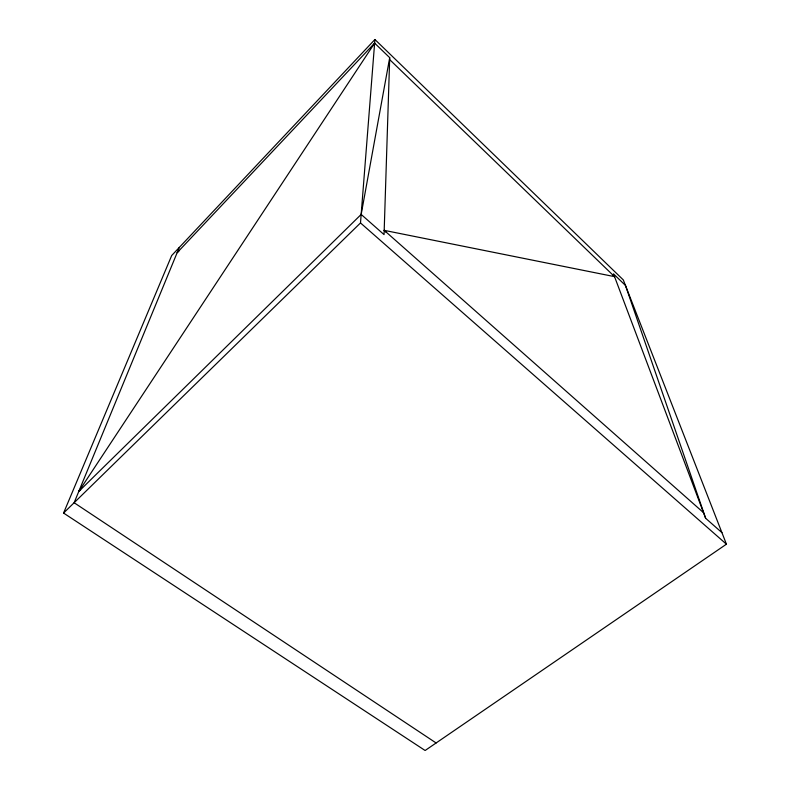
<?xml version="1.0" encoding="UTF-8"?>
<svg xmlns="http://www.w3.org/2000/svg" width="790" height="790" viewBox="0 0 790 790"><rect width="100%" height="100%" fill="white"/><g stroke="black" fill="none" stroke-linecap="round" stroke-linejoin="round"><path stroke-width="1.19" d="M389.707 57.68L384.059 234.62L361.168 214.436L389.707 57.68L374.628 43.114L177.138 252.711L178.925 251.013M63.565 513.056L360.497 222.938L374.914 39.5L623.3 279.907L726.435 544.182L425.119 750.5L63.565 513.056L171.697 255.525L374.914 39.5M179.32 247.418L74.132 502.736L436.11 742.975M80.62 489.869L78.763 491.489L374.628 43.114M78.763 491.489L361.168 214.436M385.945 232.092L384.197 230.354L614.541 276.638L389.648 59.586M612.655 275.048L614.541 276.638M360.497 222.938L726.435 544.182M384.197 230.354L703.515 512.651M705.638 518.26L625.463 285.437L613.494 273.873L705.638 518.26L721.922 532.628"/></g></svg>
